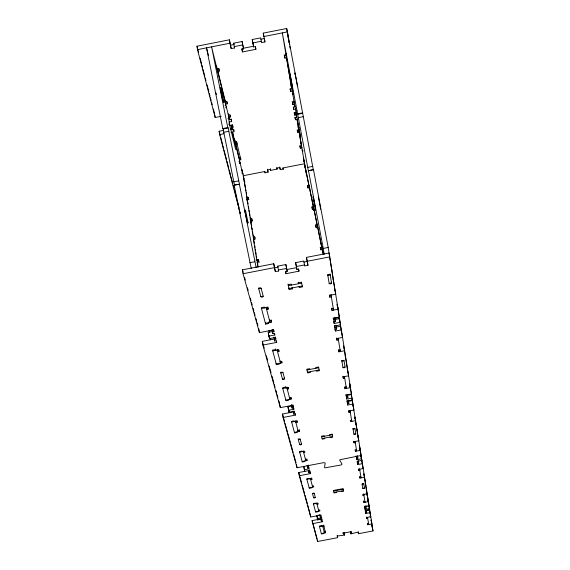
<?xml version="1.0" encoding="UTF-8"?>
<svg xmlns="http://www.w3.org/2000/svg" width="570" height="570" viewBox="0 0 570 570"><rect width="100%" height="100%" fill="white"/><g stroke="black" fill="none" stroke-linecap="round" stroke-linejoin="round"><path stroke-width="0.85" d="M289.923 74.264L289.923 73.893L292.538 87.652M290.251 75.981L290.244 77.078L289.923 75.375L292.495 89.276L292.203 86.27M297.554 86.669L295.602 76.344M334.961 290.387L328.199 247.473L313.479 169.646L308.356 170.743L282.321 32.896L291.505 87.702M298.295 117.705L303.318 116.636M313.322 169.767L286.689 28.5L263.255 33.124L264.95 41.945L261.573 42.615L260.654 37.862L252.225 39.529L253.679 46.961L255.36 46.626L255.894 49.298L242.464 51.941L241.894 49.284L243.575 48.949L242.97 45.543M308.384 170.715L313.479 169.646M221.245 116.316L215.189 117.505L197.484 49.64L196.999 46.206L229.411 39.807L231.192 48.607L234.569 47.937L233.693 43.185L242.115 41.525L243.575 48.949M197.484 49.64L229.981 43.22L229.411 39.807M230.622 45.194L233.985 44.531L233.693 43.185M260.918 39.216L264.288 38.553L264.95 41.945M252.859 42.928L261.317 41.261M242.699 48.372L253.579 46.227M215.531 66.384L216.365 66.22L217.17 69.939L216.586 66.148M285.905 53.687L286.738 53.523M216.165 68.963L218.652 68.471L219.279 71.043L217.626 71.364L217.234 68.813M286.112 55.183L284.451 55.511L284.9 58.112L286.553 57.791L285.841 54.414M217.626 71.364L225.079 101.731L226.682 101.417L227.266 103.811L225.67 104.125M290.08 88.856L290.607 91.364L293.001 90.886M225.05 105.407L225.848 105.251L226.433 107.63L225.635 107.787M299.001 130.822L297.02 119.408L300.468 136.85L292.617 93.459L293.408 93.302M292.617 93.459L292.845 94.577L293.643 94.421M228.164 114.955L229.895 114.62L230.465 116.943L228.891 117.249L228.363 113.893M294.07 102.016L292.488 102.322L292.894 104.68L294.469 104.374L293.771 101.047L294.868 106.718L293.293 107.025L293.692 109.362L296.044 108.899M227.936 118.816L229.496 118.51M228.891 117.249L229.461 119.558L231.028 119.251L231.591 121.552L229.24 122.016M228.584 124.203L229.389 124.039L235.724 149.532L232.524 132.062L235.196 143.327L234.491 138.888M296.108 110.951L296.906 110.794M229.304 125.592L232.425 124.98L232.973 127.252L231.42 127.552L231.028 125.044M296.635 112.376L294.291 112.839L294.69 115.14L296.243 114.834L295.723 112.347L296.635 117.128L295.082 117.434L295.474 119.714L297.796 119.258M208.421 55.425L206.518 47.852L222.749 128.542L227.779 127.552L228.178 127.951L239.45 184.21L234.135 185.15L251.277 268.534M297.697 113.836L302.734 112.846M222.749 128.542L223.184 128.934L228.178 127.951M297.64 114.321L302.649 113.345M240.212 213.429L219.642 134.591L219.144 131.243L223.383 130.416M230.152 129.084L232.695 128.585M231.42 127.552L231.976 129.81L233.529 129.511L234.078 131.755L230.978 132.361M234.491 185.179L223.761 132.24L228.862 131.357M219.642 134.591L223.889 133.758M233.714 140.17L234.484 140.02M298.395 127.488L299.165 127.338M235.018 142.215L236.55 141.916L240.903 159.792L239.407 160.085M298.773 129.718L297.241 130.017L297.626 132.233L299.15 131.934L298.694 129.354M235.025 141.075L235.56 144.395L237.084 144.096L236.685 141.609M235.56 144.395L238.894 157.983L240.39 157.683M299.15 131.934L301.494 145.721L299.991 146.02L300.354 148.157L302.072 147.822M238.837 161.339L239.585 161.189L240.098 163.284L239.35 163.433M303.732 158.916L302.214 149.988L302.442 151.078L303.19 150.936M241.844 173.159L242.585 173.016A1.126 0.784 -8.4 0 0 242.129 172.539M305.663 169.782A1.119 0.77 -12.4 0 1 305.534 169.518L304.088 160.989L304.822 160.84M246.81 196.23L247.515 200.597L243.248 175.724L264.815 171.506L265.15 173.031M268.085 172.446L267.537 169.91L270.486 169.333L270.7 170.359L277.077 169.112L276.771 167.48M279.735 167.01L280.226 169.625L283.169 169.048L282.962 167.958L304.551 163.74L309.574 188.485L305.078 166.811M233.729 181.816L238.759 180.854M307.722 167.38L312.723 166.376M234.135 185.15L239.364 184.203L256.172 267.587M246.774 197.605L248.271 197.313L248.819 199.557M307.957 188.014L307.565 185.734L309.061 185.442M246.924 199.913L248.634 199.578L248.271 197.313M309.738 187.651L308.028 187.986L307.565 185.734M250.016 219.072L251.748 218.73L252.296 220.953M312.339 209.247L311.954 206.995L313.692 206.654M253.6 238.303L253.885 240.056L250.608 221.36L252.125 221.067L251.748 218.73M313.956 209.012L317.697 227.63L313.956 209.012L312.431 209.311L311.954 206.995M253.144 237.127L254.683 236.828L255.046 238.288M316.165 227.929L315.659 224.951L317.198 224.651M253.536 239.521L255.068 239.222L254.683 236.828M317.697 227.031L316.151 227.33L315.659 224.951M256.023 259.934L258.36 259.485L259.094 262.371M320.675 249.646L320.304 247.437L322.649 246.981M249.731 262.727L254.669 261.765M324.223 254.363L323.254 248.435L328.199 247.473M258.025 267.373L257.198 262.257L258.759 261.951L258.36 259.485M323.432 254.669L322.378 249.589L320.81 249.895L320.304 247.437M272.075 329.667L272.439 331.904L273.942 331.612L273.507 329.923L259.443 332.645L243.048 273.735L242.464 269.824L273.757 263.746L275.367 271.634L278.623 270.999L277.718 266.119L285.855 264.537L286.503 267.53M285.855 264.537L287.202 271.406L285.577 271.719L286.012 273.693L298.979 271.178L298.58 269.19L296.956 269.51L295.616 262.642L303.76 261.06L304.701 265.934L307.964 265.299L306.446 257.391L329.068 253.002L339.378 317.184L333.336 318.352L333.621 320.069L335.132 319.777L334.668 317.561M243.048 273.735L274.427 267.636L275.367 271.634M307.964 265.299L307.202 261.274L329.887 256.863M274.697 267.75L277.946 267.116L277.718 266.119M303.953 262.065L307.202 261.43M296.343 266.518L304.508 264.929M286.183 269.66L296.528 267.651M261.153 288.32A1.226 0.734 -9.2 0 0 259.77 287.836A1.226 0.734 -9.2 0 0 258.752 288.783L260.811 296.635A1.211 0.72 -8.7 0 0 262.186 297.105A1.211 0.72 -8.7 0 0 263.19 296.172L261.153 288.32L258.752 288.783L258.63 288.014M301.673 283.119L288.377 285.698L288.071 283.995M289.004 288.548L302.25 285.976M291.569 285.078L291.363 284.124L288.171 284.743L289.218 289.489L292.389 288.876L292.111 287.344M260.811 296.635L263.19 296.172M327.686 274.612L329.161 283.383L331.533 282.919L330.044 273.956M261.488 308.548L267.715 307.337L268.178 309.139L266.625 309.446L266.254 307.166M329.353 294.939L329.816 297.198L331.377 296.899L330.906 294.64M269.524 320.639L271.049 320.34L271.498 322.079L265.399 323.261M333.243 308.306L331.712 308.598L332.011 310.365L338.117 309.182L337.077 304.216M264.601 307.942L264.366 307.038L261.245 307.643L265.627 324.123L268.669 323.532L268.427 322.029M269.304 332.417L269.133 330.956L272.774 330.251M334.219 318.366L338.594 317.519L338.929 318.951M274.013 337.169L274.377 339.399L275.866 339.107L275.445 337.461L269.482 338.608L268.221 332.403L272.481 331.576M335.139 319.457L339.414 318.63L340.582 324.864L334.611 326.019L335.445 331.035L341.373 329.895L340.098 324.024M272.439 331.904L272.873 333.585L274.377 333.293L274.804 334.968L268.819 336.122M335.132 319.777L335.409 321.494L333.906 321.779L334.191 323.482L340.183 322.321M291.548 405.085L291.84 406.823L293.18 406.567L292.838 405.227L280.319 407.636L262.898 345.057L262.321 341.352L274.619 338.979M336.172 327.08L340.603 326.218L341.801 333.785M274.377 339.399L274.804 341.038L276.286 340.753L276.707 342.392L262.898 345.057M335.167 329.375L336.656 329.082L336.378 327.415L334.889 327.7L334.44 325.491M272.752 350.913L278.602 349.781L279.015 351.377L277.554 351.654L277.191 349.453M336.521 337.996L336.97 340.183L338.43 339.898L338.131 338.445M280.119 361.558L281.559 361.28L281.951 362.819L276.215 363.924M340.083 349.987L338.644 350.265L338.901 351.833L344.651 350.721L343.646 345.912M275.438 348.876L275.68 350.351L275.467 349.553L272.538 350.115L276.414 364.693L279.279 364.137L279.079 363.375M282.962 372.538A1.083 0.577 -9.4 0 0 281.758 372.182A1.083 0.577 -9.4 0 0 280.839 372.944L282.449 379.086A1.069 0.563 -9.5 0 0 283.646 379.428A1.069 0.563 -9.5 0 0 284.551 378.68L282.962 372.538L280.839 372.944L280.718 372.224M344.045 360.76L341.915 361.166L342.94 367.429A1.069 0.563 -11.6 0 0 344.088 367.778A1.069 0.563 -11.6 0 0 345.049 367.023L344.045 360.76A1.083 0.577 -11.6 0 0 342.884 360.397A1.083 0.577 -11.6 0 0 341.915 361.166L341.772 360.454M306.974 369.987L318.73 367.721M307.465 372.217L319.179 369.959M282.449 379.086L284.551 378.68L284.43 377.967M342.94 367.429L345.049 367.023M282.741 388.476L288.263 387.415L288.627 388.833L287.252 389.096L286.895 386.966M342.869 376.186L343.304 378.295L344.686 378.031L344.394 376.62M289.531 397.917L290.892 397.653L291.242 399.029L285.819 400.069M346.154 387.016L344.8 387.279L345.028 388.676L350.457 387.628L349.652 383.753M341.373 329.895L351.455 393.955L346.076 394.989L346.304 396.349L347.643 396.093L347.871 397.447L346.531 397.703L346.752 399.05L352.096 398.024L352.41 400.04L347.087 401.066L347.308 402.399L348.641 402.142L348.284 400.418M293.97 411.825L282.499 414.027L283.055 417.482L295.374 415.117L295.039 413.82L293.714 414.069L293.379 412.766L294.704 412.516L294.369 411.205L289.054 412.224L287.95 406.773L291.755 406.04M347.572 395.302L351.377 394.575L352.41 400.04M291.84 406.823L292.182 408.156L293.522 407.899L293.856 409.224L288.527 410.25M347.807 401.472L352.331 400.603L361.131 455.473L339.898 459.741L339.713 460.239L342.071 464.123L341.017 464.978L324.921 467.863L324.558 467.478L325.156 463.025L323.817 462.619L297.048 467.749L283.055 417.482M348.641 402.142L348.854 403.474L347.529 403.724L347.75 405.049L353.037 404.03M291.655 422.007L296.885 421.002L297.205 422.27L295.901 422.527L295.616 420.81M348.619 410.628L348.961 412.331L350.265 412.074L349.923 410.372M297.953 430.428L299.236 430.186L299.556 431.412L294.419 432.402M351.59 420.133L350.301 420.375L350.507 421.629L355.652 420.646L354.882 416.898M300.226 439.228A0.969 0.463 -9.8 0 0 299.165 438.964A0.969 0.463 -9.8 0 0 298.331 439.591L299.62 444.529A0.962 0.456 -9.8 0 0 300.682 444.785A0.962 0.456 -9.8 0 0 301.509 444.165L300.226 439.228L298.331 439.591L298.217 438.921M354.96 428.726L353.058 429.089L353.885 434.119A0.962 0.456 -11.3 0 0 354.896 434.383A0.962 0.456 -11.3 0 0 355.773 433.756L354.96 428.726A0.969 0.463 -11.3 0 0 353.934 428.448A0.969 0.463 -11.3 0 0 353.058 429.089L352.923 428.419M321.708 436.777L332.239 434.753M322.1 438.565L332.602 436.549M299.62 444.529L301.509 444.165L301.395 443.496M353.885 434.119L355.773 433.756M299.663 452.124L304.622 451.176L304.914 452.316L303.682 452.551L303.397 450.899M353.714 441.251L354.048 442.897L355.288 442.662M305.527 459.684L306.745 459.449L307.031 460.56L302.157 461.493M356.478 449.922L355.253 450.157L355.438 451.283L360.326 450.35L359.435 445.997L360.34 451.426M356.143 455.886L356.471 457.503L357.682 457.275L357.86 458.373L356.656 458.608L356.841 459.698L361.651 458.779L361.907 460.418L357.112 461.337L357.29 462.42L358.487 462.192L358.665 463.268L357.468 463.503L357.647 464.578L362.42 463.659L360.554 454.924M308.32 465.042L308.605 466.673L307.394 466.901L307.679 467.984L308.883 467.756M304.352 469.751L304.779 471.354L303.803 466.502L304.352 469.751L309.154 468.832L308.327 465.59M298.737 472.516L309.567 470.435L310.386 473.62L299.271 475.751L298.737 472.516L301.786 483.51M309.56 469.887L309.845 471.504L308.648 471.732L308.919 472.794L310.116 472.566M306.895 479.32L311.619 478.422L311.883 479.455L310.707 479.676M358.316 468.911L358.637 470.507L359.812 470.286L359.492 468.69M312.374 486.139L313.543 485.918L313.799 486.923L309.154 487.813M360.895 476.862L359.727 477.083L359.898 478.109L364.551 477.218L363.86 473.848M312.524 493.677L314.241 493.349L315.296 497.396A0.869 0.371 -10 0 1 314.533 497.924A0.869 0.371 -10 0 1 313.586 497.724L312.524 493.677A0.876 0.378 -9.9 0 1 313.286 493.143A0.876 0.378 -9.9 0 1 314.241 493.349M362.1 484.201L363.824 483.866L364.487 487.998A0.869 0.371 -11.2 0 1 363.689 488.533A0.869 0.371 -11.2 0 1 362.777 488.326L362.1 484.201A0.876 0.378 -11.2 0 1 362.898 483.659A0.876 0.378 -11.2 0 1 363.824 483.866M333.671 490.998L343.211 489.174M333.992 492.473L343.511 490.649M313.586 497.724L315.296 497.396M362.777 488.326L364.487 487.998M313.457 504.008L317.96 503.146L318.203 504.087L317.077 504.3L316.813 502.754M318.602 510.186L319.713 509.972L319.948 510.891L315.516 511.732M364.914 501.344L363.795 501.557L363.952 502.491L368.391 501.643L367.565 497.567L369.061 505.875L364.658 506.716L364.807 507.635L365.904 507.421L366.054 508.333L364.964 508.54L365.114 509.452L369.488 508.611L369.702 509.972L365.334 510.805L365.484 511.703L366.574 511.497L366.724 512.394L365.634 512.601L365.783 513.492L370.13 512.665L369.068 507.578M317.682 515.358L319.428 515.024M365.377 506.253L367.123 505.918M299.271 475.751L310.757 517.004L321.017 515.045L321.245 515.943L320.148 516.156L320.383 517.047L321.473 516.84L321.708 517.731L317.333 518.565L316.806 515.522L317.162 516.855M337.184 535.33L337.611 537.681L317.576 541.5L312.089 520.61L320.511 518.999M366.916 510.15L369.517 509.651M317.333 518.565L317.682 519.897L322.05 519.063L322.271 519.947L321.188 520.154L320.917 518.636M321.188 520.154L321.416 521.037L322.499 520.83L322.727 521.707L312.602 523.638M319.442 526.509L323.746 525.69L325.563 532.765L321.323 533.577M322.891 526.751L323.967 526.552L323.703 525.048M366.303 516.919L366.603 518.415L367.678 518.216M324.287 532.131L325.349 531.931M368.576 523.688L367.515 523.887L367.657 524.742L371.904 523.937L371.099 519.982L371.234 520.837M370.13 512.665L373.001 530.941L358.53 533.698L358.216 532.045L350.949 533.855L350.7 532.615L351.747 532.416L351.583 531.582L343.154 533.192L343.339 534.019L344.394 533.819L344.658 535.059L337.226 536.042L337.611 537.681M313.293 196.928L315.73 210.145M313.536 198.56L312.994 196.835L315.488 209.945L315.417 208.492M320.646 209.19L318.388 196.8M223.761 132.24L223.184 128.934M242.464 269.824L243.176 272.396M244.601 277.533L245.314 280.098M247.451 287.807L248.171 290.372M250.308 298.082L251.021 300.647M251.498 302.364L252.211 304.929M253.158 308.356L253.871 310.921M254.348 312.638L255.061 315.203M256.016 318.63L256.728 321.202M257.198 322.912L257.911 325.477M262.321 341.352L264.209 348.142M266.325 355.78L267.501 360.019M269.154 365.961L271.035 372.751M271.983 376.143L273.864 382.933M274.334 384.629L275.046 387.173M275.987 390.571L276.692 393.115M277.163 394.81L277.868 397.354M278.815 400.753L279.521 403.296M282.499 414.027L284.637 421.722M285.107 423.439L287.487 431.989M287.957 433.699L290.337 442.249M290.807 443.959L293.18 452.509M293.657 454.219L296.03 462.776M302.257 485.198L304.608 493.656M305.078 495.344L307.422 503.802M307.893 505.49L310.757 517.004M312.089 520.61L317.169 539.142M268.221 332.403L268.662 334.063M287.95 406.773L289.054 412.224M268.449 322.67L268.669 323.532M288.534 399.549L288.712 400.233L286.005 400.753L282.549 387.764L285.314 387.237L285.499 387.942L285.264 386.524M294.27 421.508L294.106 420.874L291.484 421.373L294.583 433.015L297.148 432.516L296.984 431.91M302.143 451.647L301.993 451.077L299.514 451.554L302.299 462.042L304.736 461.579L304.594 461.023M309.254 478.871L309.118 478.351L306.76 478.807L309.289 488.312L311.605 487.87L311.477 487.364M315.709 503.574L315.588 503.103L313.336 503.538L315.637 512.188L317.853 511.767L317.732 511.311M321.594 526.096L321.48 525.668L319.328 526.082L321.43 533.99L323.553 533.591L323.439 533.171M196.999 46.206L197.448 47.923M197.89 49.64L198.567 52.226M200.134 58.24L201.474 63.405M201.922 65.123L202.599 67.702M203.041 69.419L204.837 76.302M205.286 78.019L205.955 80.605M207.074 84.901L208.869 91.784M209.318 93.501L209.988 96.081M210.437 97.798L211.107 100.384M211.556 102.101L212.225 104.68M213.344 108.977L214.691 114.142M219.144 131.243L220.262 135.532M220.711 137.249L222.499 144.117M222.948 145.835L223.618 148.407M224.06 150.124L226.525 159.564M226.967 161.282L228.755 168.15M229.204 169.867L230.544 175.011M230.993 176.728L232.781 183.597M233.23 185.314L233.899 187.886M234.348 189.603L235.018 192.183M235.467 193.893L236.807 199.044M237.248 200.761L239.037 207.63M266.596 307.921L266.988 309.439M277.326 349.439L277.697 350.885M280.312 360.995L280.725 362.606M266.154 307.643L269.973 322.371L269.56 319.87M277.141 350.065L280.518 363.097L280.248 361.48M286.881 387.678L289.888 399.285L289.624 397.725M295.573 421.259L298.267 431.661L298.017 430.151M303.382 451.411L305.812 460.795L305.513 459.042M310.436 478.643L312.638 487.143M316.834 503.36L318.837 511.098L318.559 509.459M322.67 525.896L324.501 532.971L324.223 531.382M257.141 260.212L257.384 261.174M257.783 263.632L256.557 258.816L253.287 238.538L254.519 243.411M257.198 262.257L257.932 265.143M250.608 221.36L251.163 223.583M250.593 219.664L251.092 222.193M251.007 222.143L246.895 198.866L248.128 203.853M217.305 68.806L224.929 99.885M228.549 114.663L229.461 119.558M234.697 139.743L238.46 155.083M242.471 171.428L242.058 169.732L242.763 174.114L239.92 162.179L240.098 163.284M242.877 173.102L243.711 176.479M216.365 66.22L211.605 46.847L227.779 127.552M243.248 175.724L245.399 187.487M278.623 270.999L278.395 270.002L286.553 268.42L287.202 271.406M229.389 124.039L228.321 114.926L226.254 106.504L226.433 107.63M229.981 43.22L231.192 48.607M352.004 399.143L353.279 406.624M234.569 47.937L234.27 46.598L242.72 44.93L242.115 41.525M338.487 317.006L338.594 317.519M292.182 287.928L292.389 288.876M309.795 369.438L309.631 368.697L306.81 369.239L307.629 372.951L310.436 372.409L310.272 371.668M324.237 436.292L324.102 435.687L321.573 436.178L322.228 439.157L324.75 438.679L324.622 438.081M335.851 490.072L335.958 490.563M336.279 492.031L336.378 492.523L334.098 492.957L333.557 490.506L343.119 488.682L343.61 491.141L341.33 491.575L341.223 491.091M368.541 505.12L368.897 506.759M267.494 169.183L267.864 170.879M331.576 269.353L331.847 270.622M333.144 279.3L333.407 280.561M334.405 287.28L334.668 288.534M334.868 289.973L335.751 294.156L329.517 295.367L329.816 297.198M337.333 305.456L338.117 309.182M291.092 85.272L292.845 94.577M337.355 305.983L337.611 307.223M338.274 311.826L339.378 317.184M284.188 54.741L284.9 58.112M340.582 324.864L339.414 318.63M331.377 282.157L331.533 282.919A1.211 0.72 -11.9 0 1 330.465 283.86A1.211 0.72 -11.9 0 1 329.161 283.383M341.288 330.935L341.537 332.146M341.715 333.379L342.563 337.433L336.699 338.566L336.97 340.183M298.388 127.887L298.089 126.419L302.442 151.078M300.81 142.443L301.494 145.721M345.171 355.587L345.42 356.77M292.196 101.353L292.894 104.68M293.351 107.701L293.692 109.362M346.403 363.368L346.645 364.551M294.17 112.653L294.69 115.14M303.44 157.434A1.126 0.784 -12.2 0 0 303.411 157.733L304.309 162.072L303.96 160.006M294.961 117.228L295.474 119.714M347.387 369.638L347.636 370.806M347.622 371.091L348.598 375.794L343.062 376.856L343.304 378.295M313.5 207.402L310.365 192.482M321.672 246.789L318.352 230.985M323.211 254.213L322.378 249.589M303.411 157.733L305.584 169.739M313.664 208.399L314.148 210.701L309.353 186.675L310.208 191.734M297.284 130.587L297.626 132.233M350.913 391.355L351.455 393.955M299.849 145.699L300.354 148.157M333.194 308.413L333.536 310.073L331.077 295.06M353.044 405.491L353.984 410.03L348.747 411.034L348.961 412.331M334.647 317.789L335.409 321.494M335.922 325.206L336.656 329.082M354.925 417.404L355.153 418.522M355.944 423.902L356.179 425.013M356.742 428.961L356.97 430.065M331.548 308.128L332.011 310.365M357.732 435.209L358.822 440.781L353.849 441.736L354.048 442.897M340.012 349.952L340.34 351.555L338.16 338.281M333.165 317.846L333.621 320.069M333.735 321.266L334.191 323.482M360.468 452.231L361.131 455.473M334.996 328.833L335.445 331.035M361.907 460.418L360.988 455.551L361.245 457.19M362.313 464.293L363.19 468.547L358.459 469.452L358.637 470.507M299.072 286.596L299.264 287.544L302.435 286.924L301.48 282.164L298.281 282.784L298.481 283.739L298.195 282.207M315.908 368.263L315.752 367.515L318.573 366.973L319.328 370.7L316.521 371.241L316.364 370.5M329.709 435.238L329.588 434.639L332.118 434.155L332.723 437.147L330.208 437.632L330.08 437.033M340.824 489.124L340.924 489.616M338.459 349.666L338.901 351.833M346.068 386.859L346.389 388.412L344.444 376.592M364.536 478.358L364.907 480.403M347.294 394.362L347.871 397.447M365.349 483.517L365.712 485.54M348.156 400.033L348.854 403.474M366.31 489.63L367.151 493.748L362.641 494.61L362.805 495.572L363.931 495.351L363.617 493.812M351.49 419.883L351.797 421.38L350.058 410.785M344.672 386.93L345.028 388.676M369.702 509.972L368.876 505.583L369.089 506.944M345.954 394.618L346.304 396.349M369.816 511.846L370.016 512.843M346.403 397.326L346.752 399.05M369.951 512.729L370.764 516.719L366.46 517.546L366.603 518.415M346.959 400.674L347.308 402.399M347.401 403.332L347.75 405.049M371.889 525.44L372.409 528.005L371.298 520.973M372.524 528.59L373.001 530.941M277.077 169.112L276.87 168.086L279.813 167.509L280.155 169.204M295.616 262.642L296.956 269.51M357.354 455.651L357.86 458.373M358.16 460.581L358.665 463.268M355.11 449.652L355.438 451.283M356.514 458.08L356.841 459.698M357.326 462.968L357.647 464.578M359.584 476.527L359.898 478.109M365.598 505.904L366.054 508.333M366.268 510.129L366.724 512.394M363.646 500.959L363.952 502.491M252.225 39.529L253.679 46.961M364.501 506.11L364.807 507.635M364.807 507.934L365.114 509.452M365.185 510.193L365.484 511.703M365.484 511.988L365.783 513.492M367.358 523.26L367.657 524.742M216.023 92.889L216.372 94.606M239.991 212.09L240.319 213.743M349.674 385.113L350.001 386.766M350.293 388.255L350.735 390.486L349.738 384.137M359.969 449.687L360.297 451.383M366.767 494.297L367.073 495.85M367.372 497.403L367.678 498.95M367.985 500.503L368.441 502.84M263.255 33.124L263.924 36.523L287.423 31.884L289.539 44.759M282.962 167.958L283.262 169.489M306.446 257.391L307.202 261.274M358.188 531.931L358.53 533.698M294.954 72.903L295.281 74.62M294.939 73.281L295.26 74.998M308.477 170.622L323.254 248.435M350.536 531.646L350.949 533.855M298.545 268.855L298.979 271.178M255.417 46.747L255.894 49.298M344.116 532.344L344.658 535.059M343.069 532.544L343.339 534.019M270.401 168.72L270.7 170.359M288.94 287.964L289.218 289.489M267.487 169.411L267.957 172.026L265.007 172.603L264.815 171.506M285.599 271.37L286.012 273.693M241.865 48.543L242.464 51.941M325.299 531.276L325.563 532.765M321.017 518.764L321.416 521.037M319.884 514.632L320.383 517.047M311.605 477.852L311.883 479.455M310.108 472.01L310.386 473.62M273.757 263.746L274.427 267.636M317.291 517.617L317.682 519.897M306.753 458.921L307.031 460.56M308.505 470.371L308.919 472.794M290.607 91.364L290.187 88.934L291.79 88.621L286.553 57.791M307.116 465.277L307.679 467.984M299.264 429.716L299.556 431.412M305.762 170.601L306.453 174.933M294.469 104.374L294.868 106.718M296.243 114.834L296.635 117.128M317.369 540.317L317.576 541.5M296.92 420.56L297.205 422.27M295.082 413.393L295.374 415.117M293.564 407.486L293.856 409.224M292.88 404.828L293.18 406.567M290.949 397.269L291.242 399.029M293.087 411.034L293.714 414.069M318.217 230.159L317.526 226.034L322.52 251.049L321.851 247.637M312.823 203.383L312.994 204.388M291.598 404.679L292.182 408.156M288.384 387.415L288.627 388.833M321.195 243.704L321.359 244.694M356.293 456.399L356.471 457.503M281.708 361.366L281.951 362.819M278.773 349.909L279.015 351.377M276.464 340.91L276.707 342.392M275.495 336.884L275.866 339.107M296.507 464.486L297.048 467.749M274.555 333.478L274.804 334.968M355.096 441.493L356.663 451.048M359.642 469.231L361.059 477.888M363.774 494.397L365.064 502.277M367.536 517.339L368.719 524.543M289.817 46.441L290.102 48.194M286.689 28.5L288.384 38.803M288.669 40.52L288.954 42.244M273.572 329.375L273.942 331.612M274.32 338.074L274.804 341.038M271.128 319.827L271.498 322.079M272.261 329.859L272.873 333.585M267.8 306.867L268.178 309.139M276.179 363.24L276.414 364.693M244.822 182.514L244.644 181.424A1.119 0.77 -8.2 0 1 244.637 181.709M245.684 189.24L245.962 190.986M246.247 192.731L246.532 194.484M248.527 206.839L248.798 208.549M249.076 210.259L249.354 211.969M249.632 213.679L249.902 215.389M250.18 217.099L250.458 218.809M251.349 224.316L251.627 226.069M251.912 227.815L252.189 229.56M252.474 231.313L252.759 233.059M253.037 234.804L253.322 236.557M254.797 245.691L255.075 247.401M255.346 249.111L255.624 250.821M255.902 252.524L256.172 254.234M256.45 255.944L256.728 257.654M240.504 157.32L240.775 158.966M269.004 335.637L269.482 338.608M279.899 405.021L280.319 407.636M238.88 156.786L239.585 161.189M265.385 322.62L265.627 324.123M238.36 154.677L238.894 157.983M370.151 515.879L370.422 517.589M233.671 129.255L233.942 130.922M232.574 124.745L232.973 127.252M231.185 119.037L231.591 121.552M230.195 115.261L230.465 116.943M231.448 126.469L231.976 129.81M362.42 463.659L369.061 505.875M337.169 304.808L338.103 310.351M338.345 311.876L338.601 313.479M344.038 347.978L347.864 372.267M351.377 394.575L351.697 396.592M354.953 417.269L358.138 437.482M361.758 460.453L362.534 465.355M363.902 474.062L366.524 490.656M369.638 510.449L370.03 512.914M226.867 101.282L227.266 103.811M225.143 100.748L225.848 105.251M224.552 98.353L225.079 101.731M218.88 68.486L219.279 71.043M258.865 328.904L259.443 332.645M317.547 517.41L317.761 518.807M269.054 330.436L269.133 330.956M214.812 114.983L215.189 117.505M289.225 410.457L289.517 412.68M270.016 338.338L270.194 339.834M304.088 160.989A1.133 0.784 -12.5 0 1 304.316 160.377M304.986 166.54A1.119 0.777 -12.7 0 1 304.865 166.276M244.117 178.154A1.112 0.77 -8.7 0 1 244.11 178.446M247.537 223.433L244.751 210.302L245.228 211.89L245.649 211.669L245.463 209.974L248.071 223.005L247.615 221.481L247.209 221.787L247.537 223.433M330.251 274.911L327.843 275.381A1.226 0.734 -12.2 0 1 328.933 274.419A1.226 0.734 -12.2 0 1 330.251 274.911M223.996 102.742L222.799 99.914L223.141 101.624L222.927 101.339L220.177 87.616L221.409 90.616L221.075 88.92L221.295 89.248L223.996 102.742"/></g></svg>
